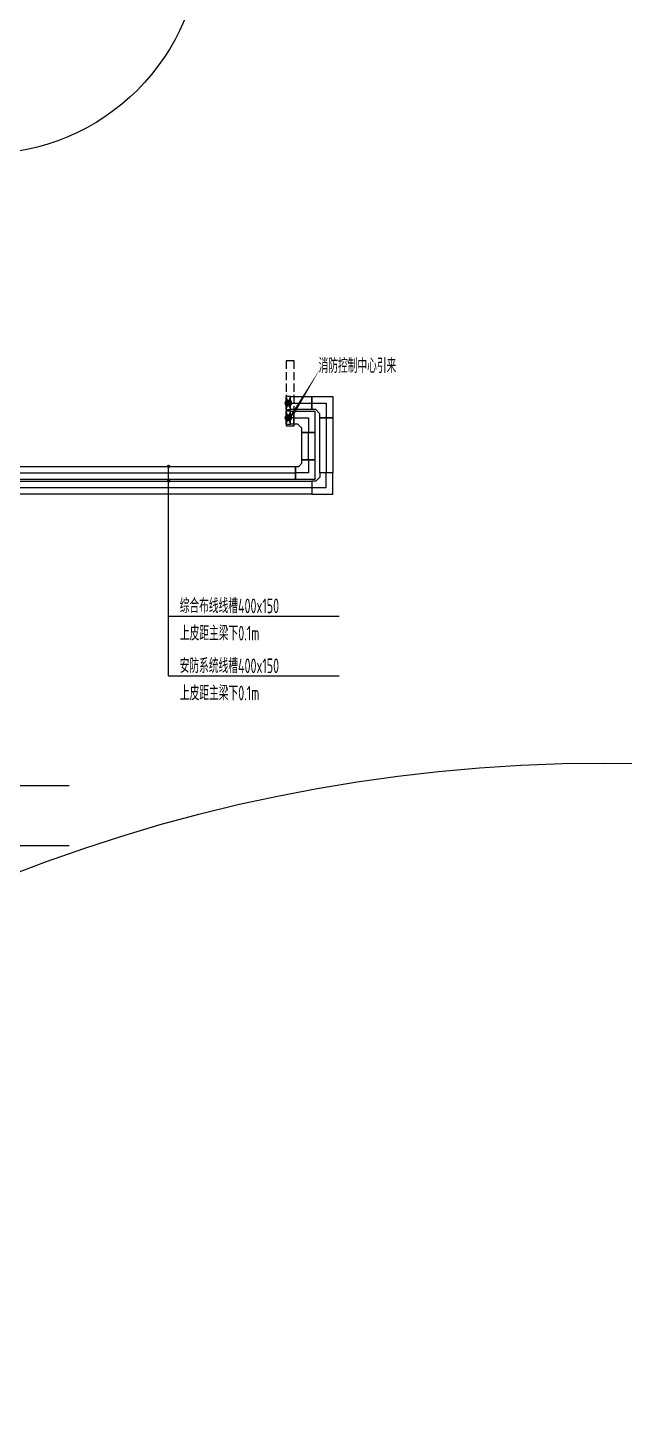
# Model space of a CAD drawing. Extents: x 0 to 3879896, y -114000 to 391286.
# Drawn here: x 2203680 to 2222046, y 258257 to 301257 of the extents above; entities that cross this region are included whole.
import ezdxf

# ---------------------------------------------------------------- set-up
doc = ezdxf.new("R2010")
doc.units = 0
doc.header["$LTSCALE"] = 1000
doc.header["$MEASUREMENT"] = 0
doc.linetypes.add('CONTINOUS', pattern=[0])
doc.linetypes.add('DASH', pattern=[0.35, 0.25, -0.1])
for name, color, linetype in [('20170912广田意见修改', 1, 'CONTINUOUS'), ('Arc_家具布置', 8, 'CONTINUOUS'), ('CABLETRAY_DOTE', 5, 'CONTINUOUS'), ('CABLETRAY_WEAK', 6, 'CONTINUOUS'), ('T-I-CHANNELS', 2, 'CONTINUOUS'), ('T-METER DATA', 150, 'C_LINE'), ('T-P-G RDJ', 1, 'CONTINOUS'), ('T-SYSTEM', 4, 'CONTINUOUS'), ('T-TEXT', 7, 'CONTINUOUS')]:
    doc.layers.add(name, color=color, linetype=linetype)
doc.styles.add('GBSTYLE', font='gbxwxt.shx', dxfattribs={"width": 0.6, "bigfont": 'gbhzfs.shx'})
doc.styles.get("Standard").update_dxf_attribs({"font": 'GBENOR', "bigfont": 'GBCBIG'})
doc.linetypes.add('C_LINE', pattern='A,25.7,-2.08,["C",Standard,S=2.54,R=0,X=-0.54,Y=-1.27],-2.35', length=30.13)

# ---------------------------------------------------------------- blocks, each defined once
blk = doc.blocks.new('A$C53DD775B')
at = {"layer": 'T-SYSTEM', "elevation": 0}
for points in [[(98486, 41880, 0, 0, 0), (94907, 41880, 0, 0, 0), (94319, 40842, 150, 0, 0), (94080, 40603, 0, 0, 0)], [(98486, 41880, 0, 0, 0), (94907, 41880, 0, 0, 0), (94319, 41292, 150, 0, 0), (94080, 41053, 0, 0, 0)]]:
    blk.add_lwpolyline(points, format="xyseb", dxfattribs=at)
at = {"layer": 'T-SYSTEM', "const_width": 90, "elevation": 0}
for points in [[(94015, 41053, 1), (94105, 41053, 1)], [(94015, 40603, 1), (94105, 40603, 1)], [(94015, 40603, 1), (94105, 40603, 1)]]:
    blk.add_lwpolyline(points, format="xyb", close=True, dxfattribs=at)
at = {"layer": 'T-SYSTEM'}
for centre in [(94060, 41053, 0), (94060, 40603, 0), (94060, 40603, 0)]:
    blk.add_circle(centre, 90, dxfattribs=at)
blk = doc.blocks.new('A$C0C473B77')
at = {"layer": 'T-P-G RDJ', "linetype": 'DASH', "elevation": 0}
blk.add_lwpolyline([(93985, 40353), (94235, 40353), (94235, 42353), (93985, 42353)], close=True, dxfattribs=at)
blk = doc.blocks.new('A$C7B3708B5')
at = {"layer": 'T-TEXT', "linetype": 'ByBlock'}
h = blk.add_hatch(color=256, dxfattribs=at)
edge = h.paths.add_edge_path()
edge.add_arc((78486, 19230), 37.5, 0, 360)
h = blk.add_hatch(color=256, dxfattribs=at)
edge = h.paths.add_edge_path()
edge.add_arc((78486, 18783), 37.5, 0, 360)
at = {"layer": 'CABLETRAY_DOTE'}
for p, q in [((82244, 21180), (82894, 21180)), ((82894, 21180), (83344, 21180)), ((83344, 21180), (83344, 20730)), ((82344, 20730), (82244, 20730)), ((82344, 20730), (82794, 20730)), ((82794, 20730), (82794, 20280)), ((83344, 20730), (83344, 19030)), ((82794, 19430), (82794, 20280)), ((82794, 19430), (82794, 19030)), ((70195, 19030), (82394, 19030)), ((82794, 19030), (82394, 19030)), ((83344, 18580), (83344, 19030)), ((70795, 18580), (82894, 18580)), ((82894, 18580), (83344, 18580))]:
    blk.add_line(p, q, dxfattribs=at)
at = {"layer": 'CABLETRAY_WEAK'}
for p, q in [((82244, 21380, 0), (82094, 20980, 0)), ((82094, 21380, 0), (82244, 20980, 0)), ((82244, 20980), (82244, 21380)), ((82244, 21380), (82894, 21380)), ((82894, 21380), (82894, 20980)), ((82894, 21380), (83544, 21380)), ((82894, 20980), (82894, 21380)), ((83544, 21380), (83544, 20730)), ((82894, 20980), (82244, 20980)), ((83019, 20980), (82894, 20980)), ((83144, 20855), (83019, 20980)), ((83144, 20730), (83144, 20855)), ((83144, 19030), (83144, 20730)), ((83144, 20730), (83544, 20730)), ((83544, 20730), (83144, 20730)), ((83544, 20730), (83544, 19030)), ((83544, 19030), (83144, 19030)), ((83544, 19030), (83144, 19030)), ((83144, 19030), (83144, 18905)), ((83544, 18380), (83544, 19030)), ((70795, 18780), (82894, 18780)), ((83019, 18780), (82894, 18780)), ((82894, 18780), (82894, 18380)), ((82894, 18780), (82894, 18380)), ((83144, 18905), (83019, 18780)), ((82894, 18380), (70795, 18380)), ((82894, 18380), (83544, 18380))]:
    blk.add_line(p, q, dxfattribs=at)
at = {"layer": 'CABLETRAY_WEAK', "elevation": 0}
blk.add_lwpolyline([(82094, 20980), (82244, 20980), (82244, 21380), (82094, 21380)], close=True, dxfattribs=at)
at = {"layer": 'T-I-CHANNELS'}
for p, q in [((82244, 20930, 0), (82094, 20530, 0)), ((82094, 20930, 0), (82244, 20530, 0)), ((82244, 20530), (82244, 20930)), ((82244, 20930), (82344, 20930)), ((82344, 20930), (82344, 20530)), ((82344, 20930), (82994, 20930)), ((82344, 20530), (82344, 20930)), ((82994, 20930), (82994, 20280)), ((82344, 20530), (82244, 20530)), ((82469, 20530), (82344, 20530)), ((82594, 20405), (82469, 20530)), ((82594, 20280), (82594, 20405)), ((82594, 20280), (82994, 20280)), ((82594, 19430), (82594, 20280)), ((82994, 20280), (82594, 20280)), ((82994, 20280), (82994, 19430)), ((82994, 19430), (82594, 19430)), ((82594, 19330), (82594, 19430)), ((82594, 19430), (82994, 19430)), ((82994, 19430), (82994, 18830)), ((70195, 19230), (82394, 19230)), ((82394, 18830), (82394, 19230)), ((82394, 19230), (82494, 19230)), ((82394, 19230), (82394, 18830)), ((82494, 19230), (82594, 19330)), ((82394, 18830), (70195, 18830)), ((82994, 18830), (82394, 18830))]:
    blk.add_line(p, q, dxfattribs=at)
at = {"layer": 'T-I-CHANNELS', "elevation": 0}
blk.add_lwpolyline([(82094, 20530), (82244, 20530), (82244, 20930), (82094, 20930)], close=True, dxfattribs=at)
at = {"layer": 'T-SYSTEM', "elevation": 0}
for points in [[(86595, 22007, 0, 0, 0), (83016, 22007, 0, 0, 0), (82428, 20969, 150, 0, 0), (82189, 20730, 0, 0, 0)], [(86595, 22007, 0, 0, 0), (83016, 22007, 0, 0, 0), (82428, 21419, 150, 0, 0), (82189, 21180, 0, 0, 0)]]:
    blk.add_lwpolyline(points, format="xyseb", dxfattribs=at)
at = {"layer": 'T-SYSTEM', "const_width": 90, "elevation": 0}
for points in [[(82124, 21180, 1), (82214, 21180, 1)], [(82124, 20730, 1), (82214, 20730, 1)], [(82124, 20730, 1), (82214, 20730, 1)]]:
    blk.add_lwpolyline(points, format="xyb", close=True, dxfattribs=at)
at = {"layer": 'T-SYSTEM'}
for centre in [(82169, 21180), (82169, 20730, 0), (82169, 20730, 0)]:
    blk.add_circle(centre, 90, dxfattribs=at)
at = {"layer": 'T-TEXT', "linetype": 'ByBlock'}
for p, q in [((78486, 12777, 0), (78486, 19230, 0)), ((78485, 14622, 0), (83736, 14622, 0)), ((78486, 12777, 0), (83736, 12777, 0)), ((69945, 9403, 0), (75422, 9403, 0)), ((70445, 7559, 0), (75422, 7559, 0))]:
    blk.add_line(p, q, dxfattribs=at)
for centre in [(78486, 19230, 0), (78486, 18783, 0)]:
    blk.add_circle(centre, 37.5, dxfattribs=at)
at = {"layer": 'T-SYSTEM', "color": 7, "style": 'GBSTYLE', "width": 0.7}
blk.add_text('消防控制中心引来', height=450, dxfattribs=at).set_placement((83106, 22108, 0))
at = {"layer": 'T-TEXT', "linetype": 'ByBlock', "style": 'GBSTYLE', "width": 0.7}
for s, p in [('综合布线线槽400x150', (78828, 14711, 0)), ('上皮距主梁下0.1m', (78836, 13870, 0)), ('安防系统线槽400x150', (78828, 12866, 0)), ('上皮距主梁下0.1m', (78836, 12026, 0))]:
    blk.add_text(s, height=450, dxfattribs=at).set_placement(p)

msp = doc.modelspace()

# ---------------------------------------------------------------- linework, layer by layer
at = {"layer": 'T-METER DATA', "color": 1, "linetype": 'ByBlock'}
for centre in [(2200820.3, 302395.7), (2221441.9, 228615.9)]:
    msp.add_circle(centre, 50000, dxfattribs=at)
at = {"layer": 'T-METER DATA', "color": 3, "linetype": 'ByBlock'}
msp.add_circle((2202287.6, 304108.3), 6737.7, dxfattribs=at)

# ---------------------------------------------------------------- block references
at = {"layer": '20170912广田意见修改'}
msp.add_blockref('A$C7B3708B5', (2129528.4, 268520.4, 0), dxfattribs=at)
at = {"layer": 'Arc_家具布置'}
for name in ['A$C53DD775B', 'A$C0C473B77']:
    msp.add_blockref(name, (2117646.3, 248650.5, 0), dxfattribs=at)

doc.saveas('drawing.dxf')
